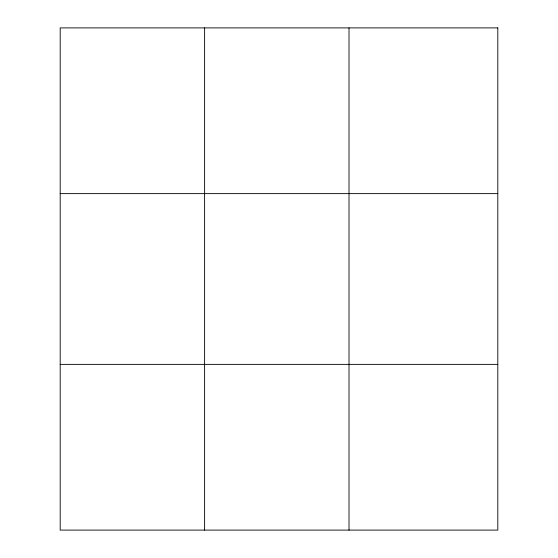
<?xml version="1.0" encoding="UTF-8"?>
<svg xmlns="http://www.w3.org/2000/svg" width="558" height="558" viewBox="0 0 558 558"><rect width="100%" height="100%" fill="white"/><g stroke="black" fill="none" stroke-linecap="round" stroke-linejoin="round"><path stroke-width="0.84" d="M204.605 27.9L204.605 530.1M349.015 27.9L349.015 530.1M60.194 193.626L497.806 193.626M60.194 364.374L497.806 364.374M497.806 27.9L497.806 530.1L60.194 530.1L60.194 27.9L497.806 27.9"/></g></svg>
